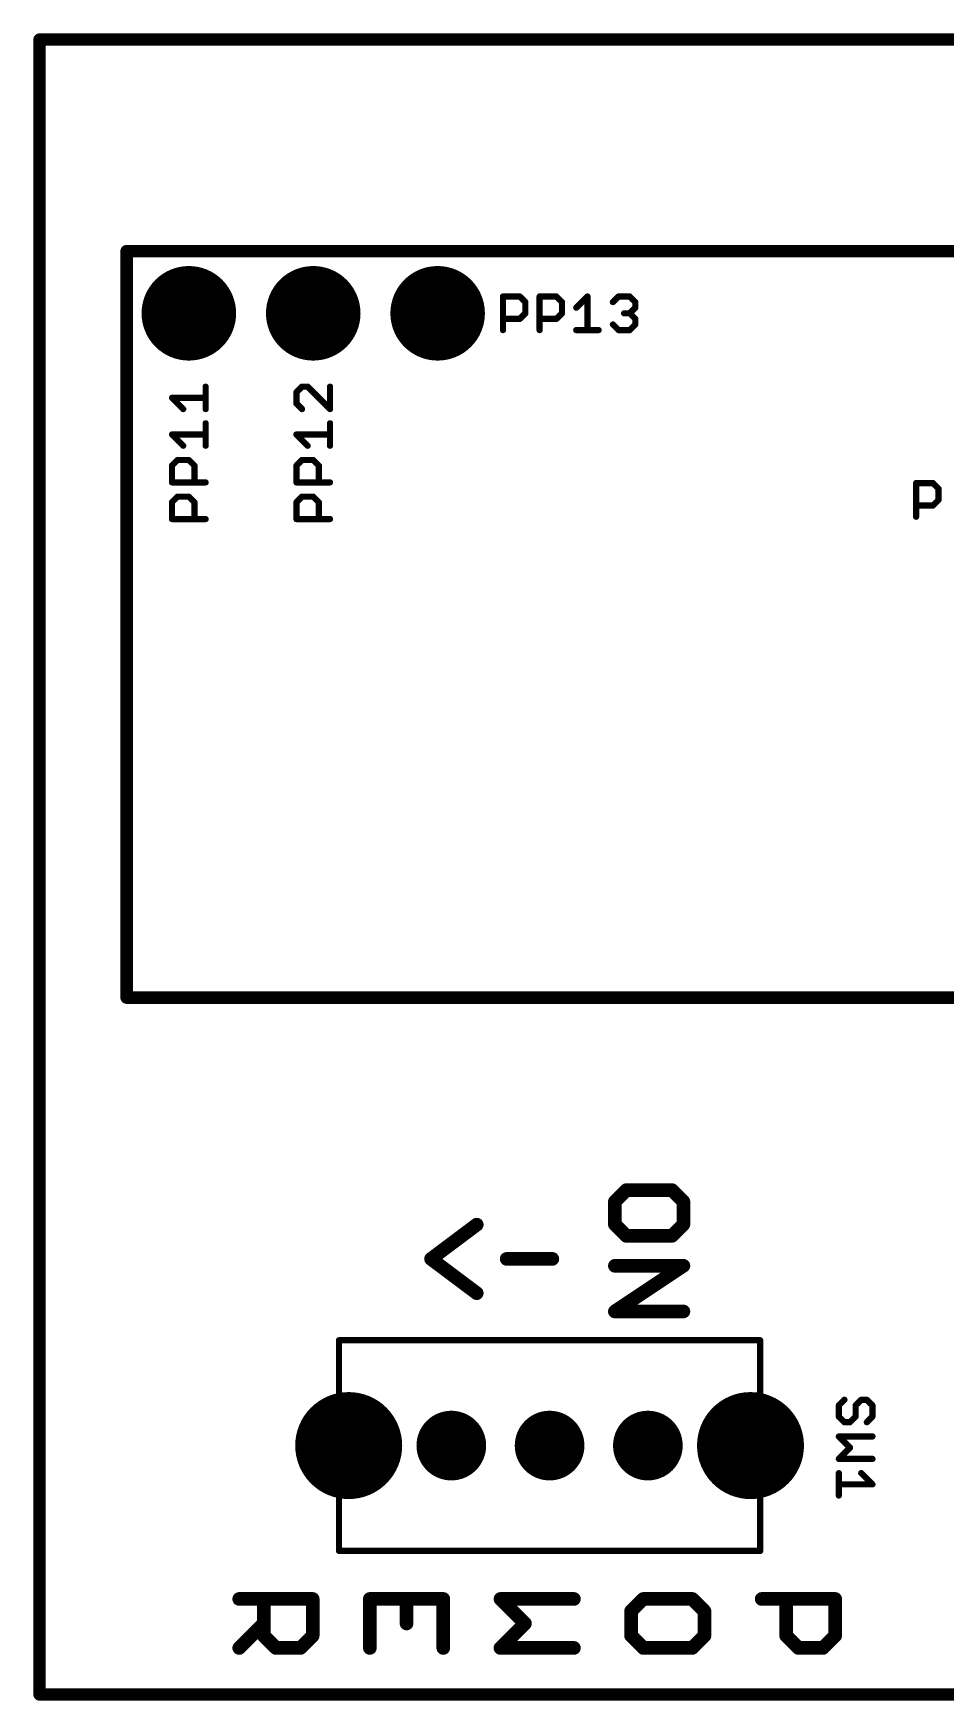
# Model space of a CAD drawing. Extents: x -0.1 to 39.8, y -0.1 to 33.9.
# Drawn here: x -0.13 to 18.5, y -0.13 to 33.91 of the extents above; entities that cross this region are included whole.
import ezdxf

# ---------------------------------------------------------------- set-up
doc = ezdxf.new("R2010")
doc.units = 0
for name, color, linetype in [('17', 82, 'CONTINUOUS'), ('20', 7, 'CONTINUOUS'), ('21', 253, 'CONTINUOUS'), ('23', 7, 'CONTINUOUS'), ('25', 253, 'CONTINUOUS'), ('44', 253, 'CONTINUOUS')]:
    doc.layers.add(name, color=color, linetype=linetype)

# ---------------------------------------------------------------- blocks, each defined once
blk = doc.blocks.new('ROUNDP')
at = {"const_width": 0.5}
blk.add_lwpolyline([(0, -0.25, 1), (0, 0.25, 1), (0, -0.25)], format="xyb", dxfattribs=at)

msp = doc.modelspace()

# ---------------------------------------------------------------- linework, layer by layer
at = {"layer": '20'}
for points, const_width in [([(0, 0), (0, 33.782)], 0.254), ([(0, 33.782), (39.624, 33.782)], 0.254), ([(11.9805, 10.2939), (11.7475, 10.0609)], 0.2794), ([(12.9127, 10.2939), (11.9805, 10.2939)], 0.2794), ([(13.1457, 10.0609), (12.9127, 10.2939)], 0.2794), ([(11.7475, 10.0609), (11.7475, 9.5948)], 0.2794), ([(13.1457, 9.5948), (13.1457, 10.0609)], 0.2794), ([(8.9262, 9.5897), (7.9941, 8.8906)], 0.2794), ([(11.7475, 9.5948), (11.9805, 9.3618)], 0.2794), ([(12.9127, 9.3618), (13.1457, 9.5948)], 0.2794), ([(11.9805, 9.3618), (12.9127, 9.3618)], 0.2794), ([(7.9941, 8.8906), (8.9262, 8.1915)], 0.2794), ([(9.5377, 8.8906), (10.4698, 8.8906)], 0.2794), ([(11.7475, 8.7503), (13.1457, 8.7503)], 0.2794), ([(13.1457, 8.7503), (11.7475, 7.8182)], 0.2794), ([(11.7475, 7.8182), (13.1457, 7.8182)], 0.2794), ([(39.624, 0), (0, 0)], 0.254)]:
    msp.add_lwpolyline(points, dxfattribs=dict(at, const_width=const_width))
for points, const_width in [([(0.0635, 33.782, 1), (-0.0635, 33.782)], 0.127), ([(0, 33.8455, 1), (0, 33.7185)], 0.127), ([(11.9805, 10.3638, 1), (11.9805, 10.2241)], 0.1397), ([(12.0299, 10.2445, 1), (11.9311, 10.3433)], 0.1397), ([(12.9621, 10.3433, 1), (12.8633, 10.2445)], 0.1397), ([(12.9127, 10.2241, 1), (12.9127, 10.3638)], 0.1397), ([(11.8174, 10.0609, 1), (11.6776, 10.0609)], 0.1397), ([(11.6981, 10.1103, 1), (11.7969, 10.0115)], 0.1397), ([(13.2155, 10.0609, 1), (13.0758, 10.0609)], 0.1397), ([(13.0963, 10.0115, 1), (13.1951, 10.1103)], 0.1397), ([(8.9681, 9.5338, 1), (8.8843, 9.6456)], 0.1397), ([(11.6776, 9.5948, 1), (11.8174, 9.5948)], 0.1397), ([(11.7969, 9.6442, 1), (11.6981, 9.5454)], 0.1397), ([(13.0758, 9.5948, 1), (13.2155, 9.5948)], 0.1397), ([(13.1951, 9.5454, 1), (13.0963, 9.6442)], 0.1397), ([(11.9805, 9.4316, 1), (11.9805, 9.2919)], 0.1397), ([(11.9311, 9.3124, 1), (12.0299, 9.4112)], 0.1397), ([(12.8633, 9.4112, 1), (12.9621, 9.3124)], 0.1397), ([(12.9127, 9.2919, 1), (12.9127, 9.4316)], 0.1397), ([(8.036, 8.9465, 1), (7.9522, 8.8347)], 0.1397), ([(7.9522, 8.9465, 1), (8.036, 8.8347)], 0.1397), ([(9.5377, 8.9604, 1), (9.5377, 8.8207)], 0.1397), ([(10.4698, 8.8207, 1), (10.4698, 8.9604)], 0.1397), ([(11.7475, 8.8202, 1), (11.7475, 8.6805)], 0.1397), ([(13.1844, 8.6922, 1), (13.1069, 8.8084)], 0.1397), ([(13.1457, 8.6805, 1), (13.1457, 8.8202)], 0.1397), ([(8.8843, 8.1356, 1), (8.9681, 8.2474)], 0.1397), ([(11.7475, 7.888, 1), (11.7475, 7.7483)], 0.1397), ([(11.7088, 7.8763, 1), (11.7862, 7.7601)], 0.1397), ([(13.1457, 7.7483, 1), (13.1457, 7.888)], 0.1397), ([(0, 0.0635, 1), (0, -0.0635)], 0.127), ([(-0.0635, 0, 1), (0.0635, 0)], 0.127)]:
    msp.add_lwpolyline(points, format="xyb", dxfattribs=dict(at, const_width=const_width))
at = {"layer": '21'}
for points, const_width in [([(1.778, 14.224), (1.778, 29.464)], 0.254), ([(1.778, 29.464), (29.718, 29.464)], 0.254), ([(17.8978, 24.0411), (17.8978, 24.7275)], 0.127), ([(17.8978, 24.7275), (18.241, 24.7275)], 0.127), ([(18.241, 24.7275), (18.3554, 24.6131)], 0.127), ([(18.3554, 24.6131), (18.3554, 24.3843)], 0.127), ([(18.241, 24.2699), (17.8978, 24.2699)], 0.127), ([(18.3554, 24.3843), (18.241, 24.2699)], 0.127), ([(29.718, 14.224), (1.778, 14.224)], 0.254), ([(14.714, 7.23), (6.114, 7.23)], 0.127), ([(6.114, 7.23), (6.114, 2.93)], 0.127), ([(14.714, 2.93), (14.714, 7.23)], 0.127), ([(6.114, 2.93), (14.714, 2.93)], 0.127), ([(4.0767, 1.9489), (5.5766, 1.9489)], 0.2794), ([(4.5767, 1.1989), (4.5767, 1.9489)], 0.2794), ([(5.5766, 1.9489), (5.5766, 1.1989)], 0.2794), ([(8.2436, 1.9489), (6.7437, 1.9489)], 0.2794), ([(6.7437, 1.9489), (6.7437, 0.949)], 0.2794), ([(7.4936, 1.9489), (7.4936, 1.4489)], 0.2794), ([(8.2436, 0.949), (8.2436, 1.9489)], 0.2794), ([(10.9106, 1.9489), (9.4107, 1.9489)], 0.2794), ([(9.4107, 1.9489), (9.9107, 1.4489)], 0.2794), ([(12.3277, 1.9489), (12.0777, 1.6989)], 0.2794), ([(13.3276, 1.9489), (12.3277, 1.9489)], 0.2794), ([(13.5776, 1.6989), (13.3276, 1.9489)], 0.2794), ([(14.7447, 1.9489), (16.2446, 1.9489)], 0.2794), ([(15.2447, 1.1989), (15.2447, 1.9489)], 0.2794), ([(16.2446, 1.9489), (16.2446, 1.1989)], 0.2794), ([(12.0777, 1.6989), (12.0777, 1.1989)], 0.2794), ([(13.5776, 1.1989), (13.5776, 1.6989)], 0.2794), ([(4.5767, 1.4489), (4.0767, 0.949)], 0.2794), ([(9.9107, 1.4489), (9.4107, 0.949)], 0.2794), ([(4.8266, 0.949), (4.5767, 1.1989)], 0.2794), ([(5.3266, 0.949), (4.8266, 0.949)], 0.2794), ([(5.5766, 1.1989), (5.3266, 0.949)], 0.2794), ([(9.4107, 0.949), (10.9106, 0.949)], 0.2794), ([(12.0777, 1.1989), (12.3277, 0.949)], 0.2794), ([(12.3277, 0.949), (13.3276, 0.949)], 0.2794), ([(13.3276, 0.949), (13.5776, 1.1989)], 0.2794), ([(15.4946, 0.949), (15.2447, 1.1989)], 0.2794), ([(15.9946, 0.949), (15.4946, 0.949)], 0.2794), ([(16.2446, 1.1989), (15.9946, 0.949)], 0.2794)]:
    msp.add_lwpolyline(points, dxfattribs=dict(at, const_width=const_width))
for points, const_width in [([(1.8415, 29.464, 1), (1.7145, 29.464)], 0.127), ([(1.778, 29.5275, 1), (1.778, 29.4005)], 0.127), ([(17.9296, 24.7275, 1), (17.8661, 24.7275)], 0.0635), ([(17.8978, 24.7592, 1), (17.8978, 24.6957)], 0.0635), ([(18.2635, 24.7499, 1), (18.2186, 24.705)], 0.0635), ([(18.241, 24.6957, 1), (18.241, 24.7592)], 0.0635), ([(18.3872, 24.6131, 1), (18.3237, 24.6131)], 0.0635), ([(18.333, 24.5906, 1), (18.3779, 24.6355)], 0.0635), ([(17.8978, 24.3016, 1), (17.8978, 24.2381)], 0.0635), ([(18.2186, 24.2923, 1), (18.2635, 24.2474)], 0.0635), ([(18.241, 24.2381, 1), (18.241, 24.3016)], 0.0635), ([(18.3237, 24.3843, 1), (18.3872, 24.3843)], 0.0635), ([(18.3779, 24.3618, 1), (18.333, 24.4067)], 0.0635), ([(17.8661, 24.0411, 1), (17.9296, 24.0411)], 0.0635), ([(1.778, 14.2875, 1), (1.778, 14.1605)], 0.127), ([(1.7145, 14.224, 1), (1.8415, 14.224)], 0.127), ([(6.114, 7.2618, 1), (6.114, 7.1983)], 0.0635), ([(6.1457, 7.23, 1), (6.0823, 7.23)], 0.0635), ([(14.7458, 7.23, 1), (14.6822, 7.23)], 0.0635), ([(14.714, 7.1983, 1), (14.714, 7.2618)], 0.0635), ([(6.114, 2.9618, 1), (6.114, 2.8982)], 0.0635), ([(6.0823, 2.93, 1), (6.1457, 2.93)], 0.0635), ([(14.6822, 2.93, 1), (14.7458, 2.93)], 0.0635), ([(14.714, 2.8982, 1), (14.714, 2.9618)], 0.0635), ([(4.0767, 2.0187, 1), (4.0767, 1.879)], 0.1397), ([(4.6465, 1.9489, 1), (4.5068, 1.9489)], 0.1397), ([(5.6464, 1.9489, 1), (5.5067, 1.9489)], 0.1397), ([(5.5766, 1.879, 1), (5.5766, 2.0187)], 0.1397), ([(6.7437, 2.0187, 1), (6.7437, 1.879)], 0.1397), ([(6.8136, 1.9489, 1), (6.6739, 1.9489)], 0.1397), ([(7.5635, 1.9489, 1), (7.4238, 1.9489)], 0.1397), ([(8.3134, 1.9489, 1), (8.1737, 1.9489)], 0.1397), ([(8.2436, 1.879, 1), (8.2436, 2.0187)], 0.1397), ([(9.4107, 2.0187, 1), (9.4107, 1.879)], 0.1397), ([(9.4601, 1.9983, 1), (9.3613, 1.8995)], 0.1397), ([(10.9106, 1.879, 1), (10.9106, 2.0187)], 0.1397), ([(12.3277, 2.0187, 1), (12.3277, 1.879)], 0.1397), ([(12.3771, 1.8995, 1), (12.2783, 1.9983)], 0.1397), ([(13.377, 1.9983, 1), (13.2782, 1.8995)], 0.1397), ([(13.3276, 1.879, 1), (13.3276, 2.0187)], 0.1397), ([(14.7447, 2.0187, 1), (14.7447, 1.879)], 0.1397), ([(15.3145, 1.9489, 1), (15.1748, 1.9489)], 0.1397), ([(16.3144, 1.9489, 1), (16.1747, 1.9489)], 0.1397), ([(16.2446, 1.879, 1), (16.2446, 2.0187)], 0.1397), ([(12.1476, 1.6989, 1), (12.0078, 1.6989)], 0.1397), ([(12.0283, 1.7483, 1), (12.1271, 1.6495)], 0.1397), ([(13.6474, 1.6989, 1), (13.5077, 1.6989)], 0.1397), ([(13.5282, 1.6495, 1), (13.627, 1.7483)], 0.1397), ([(4.6261, 1.3995, 1), (4.5273, 1.4983)], 0.1397), ([(7.4238, 1.4489, 1), (7.5635, 1.4489)], 0.1397), ([(9.9601, 1.3995, 1), (9.8613, 1.4983)], 0.1397), ([(9.8613, 1.3995, 1), (9.9601, 1.4983)], 0.1397), ([(4.0273, 0.9984, 1), (4.1261, 0.8996)], 0.1397), ([(4.6261, 1.2483, 1), (4.5273, 1.1495)], 0.1397), ([(4.5068, 1.1989, 1), (4.6465, 1.1989)], 0.1397), ([(4.8266, 1.0188, 1), (4.8266, 0.8791)], 0.1397), ([(4.7772, 0.8996, 1), (4.876, 0.9984)], 0.1397), ([(5.2772, 0.9984, 1), (5.376, 0.8996)], 0.1397), ([(5.3266, 0.8791, 1), (5.3266, 1.0188)], 0.1397), ([(5.5067, 1.1989, 1), (5.6464, 1.1989)], 0.1397), ([(5.626, 1.1495, 1), (5.5272, 1.2483)], 0.1397), ([(9.4107, 1.0188, 1), (9.4107, 0.8791)], 0.1397), ([(9.3613, 0.9984, 1), (9.4601, 0.8996)], 0.1397), ([(10.9106, 0.8791, 1), (10.9106, 1.0188)], 0.1397), ([(12.0078, 1.1989, 1), (12.1476, 1.1989)], 0.1397), ([(12.1271, 1.2483, 1), (12.0283, 1.1495)], 0.1397), ([(12.3277, 1.0188, 1), (12.3277, 0.8791)], 0.1397), ([(12.2783, 0.8996, 1), (12.3771, 0.9984)], 0.1397), ([(13.2782, 0.9984, 1), (13.377, 0.8996)], 0.1397), ([(13.3276, 0.8791, 1), (13.3276, 1.0188)], 0.1397), ([(13.5077, 1.1989, 1), (13.6474, 1.1989)], 0.1397), ([(13.627, 1.1495, 1), (13.5282, 1.2483)], 0.1397), ([(15.1748, 1.1989, 1), (15.3145, 1.1989)], 0.1397), ([(15.2941, 1.2483, 1), (15.1953, 1.1495)], 0.1397), ([(15.4946, 1.0188, 1), (15.4946, 0.8791)], 0.1397), ([(15.4452, 0.8996, 1), (15.544, 0.9984)], 0.1397), ([(15.9452, 0.9984, 1), (16.044, 0.8996)], 0.1397), ([(15.9946, 0.8791, 1), (15.9946, 1.0188)], 0.1397), ([(16.1747, 1.1989, 1), (16.3144, 1.1989)], 0.1397), ([(16.294, 1.1495, 1), (16.1952, 1.2483)], 0.1397), ([(6.6739, 0.949, 1), (6.8136, 0.949)], 0.1397), ([(8.1737, 0.949, 1), (8.3134, 0.949)], 0.1397)]:
    msp.add_lwpolyline(points, format="xyb", dxfattribs=dict(at, const_width=const_width))
at = {"layer": '23'}
for p in [(3.048, 28.194), (5.588, 28.194), (8.128, 28.194), (10.414, 5.08)]:
    msp.add_point(p, dxfattribs=at)
at = {"layer": '25', "const_width": 0.127}
for points in [[(9.4615, 27.8511), (9.4615, 28.5375)], [(9.4615, 28.5375), (9.8047, 28.5375)], [(9.8047, 28.5375), (9.9191, 28.4231)], [(10.2099, 27.8511), (10.2099, 28.5375)], [(10.2099, 28.5375), (10.5531, 28.5375)], [(10.5531, 28.5375), (10.6675, 28.4231)], [(10.9583, 28.3087), (11.1871, 28.5375)], [(11.1871, 28.5375), (11.1871, 27.8511)], [(11.7067, 28.4231), (11.8211, 28.5375)], [(11.8211, 28.5375), (12.0499, 28.5375)], [(12.0499, 28.5375), (12.1643, 28.4231)], [(9.9191, 28.1943), (9.8047, 28.0799)], [(9.9191, 28.4231), (9.9191, 28.1943)], [(10.6675, 28.1943), (10.5531, 28.0799)], [(10.6675, 28.4231), (10.6675, 28.1943)], [(12.0499, 28.1943), (11.9355, 28.1943)], [(12.1643, 28.3087), (12.0499, 28.1943)], [(12.0499, 28.1943), (12.1643, 28.0799)], [(12.1643, 28.4231), (12.1643, 28.3087)], [(9.8047, 28.0799), (9.4615, 28.0799)], [(10.5531, 28.0799), (10.2099, 28.0799)], [(10.9583, 27.8511), (11.4159, 27.8511)], [(11.8211, 27.8511), (11.7067, 27.9655)], [(12.0499, 27.8511), (11.8211, 27.8511)], [(12.1643, 27.9655), (12.0499, 27.8511)], [(12.1643, 28.0799), (12.1643, 27.9655)], [(3.3909, 26.2391), (3.3909, 26.6967)], [(5.3589, 26.6967), (5.2445, 26.5823)], [(5.2445, 26.5823), (5.2445, 26.3535)], [(5.4733, 26.6967), (5.3589, 26.6967)], [(5.9309, 26.2391), (5.4733, 26.6967)], [(5.9309, 26.6967), (5.9309, 26.2391)], [(2.9333, 26.2391), (2.7045, 26.4679)], [(2.7045, 26.4679), (3.3909, 26.4679)], [(5.2445, 26.3535), (5.3589, 26.2391)], [(3.3909, 25.4907), (3.3909, 25.9483)], [(5.9309, 25.4907), (5.9309, 25.9483)], [(2.9333, 25.4907), (2.7045, 25.7195)], [(2.7045, 25.7195), (3.3909, 25.7195)], [(5.4733, 25.4907), (5.2445, 25.7195)], [(5.2445, 25.7195), (5.9309, 25.7195)], [(2.7045, 25.0854), (2.8189, 25.1998)], [(2.8189, 25.1998), (3.0477, 25.1998)], [(3.0477, 25.1998), (3.1621, 25.0854)], [(5.2445, 25.0854), (5.3589, 25.1998)], [(5.3589, 25.1998), (5.5877, 25.1998)], [(5.5877, 25.1998), (5.7021, 25.0854)], [(2.7045, 24.7423), (2.7045, 25.0854)], [(3.1621, 25.0854), (3.1621, 24.7423)], [(5.2445, 24.7423), (5.2445, 25.0854)], [(5.7021, 25.0854), (5.7021, 24.7423)], [(3.3909, 24.7423), (2.7045, 24.7423)], [(2.7045, 24.337), (2.8189, 24.4514)], [(2.8189, 24.4514), (3.0477, 24.4514)], [(3.0477, 24.4514), (3.1621, 24.337)], [(5.9309, 24.7423), (5.2445, 24.7423)], [(5.2445, 24.337), (5.3589, 24.4514)], [(5.3589, 24.4514), (5.5877, 24.4514)], [(5.5877, 24.4514), (5.7021, 24.337)], [(2.7045, 23.9938), (2.7045, 24.337)], [(3.1621, 24.337), (3.1621, 23.9938)], [(5.2445, 23.9938), (5.2445, 24.337)], [(5.7021, 24.337), (5.7021, 23.9938)], [(3.3909, 23.9938), (2.7045, 23.9938)], [(5.9309, 23.9938), (5.2445, 23.9938)], [(16.3195, 5.9001), (16.4339, 6.0145)], [(16.3195, 5.6713), (16.3195, 5.9001)], [(16.7771, 6.0145), (16.6627, 5.9001)], [(16.6627, 5.9001), (16.6627, 5.6713)], [(16.8915, 6.0145), (16.7771, 6.0145)], [(17.0059, 5.9001), (16.8915, 6.0145)], [(17.0059, 5.6713), (17.0059, 5.9001)], [(16.4339, 5.5569), (16.3195, 5.6713)], [(16.5483, 5.5569), (16.4339, 5.5569)], [(16.6627, 5.6713), (16.5483, 5.5569)], [(16.8915, 5.5569), (17.0059, 5.6713)], [(17.0059, 5.2661), (16.3195, 5.2661)], [(16.3195, 5.2661), (16.5483, 5.0373)], [(16.5483, 5.0373), (16.3195, 4.8085)], [(16.3195, 4.8085), (17.0059, 4.8085)], [(16.3195, 4.5177), (16.3195, 4.0601)], [(16.7771, 4.5177), (17.0059, 4.2889)], [(17.0059, 4.2889), (16.3195, 4.2889)]]:
    msp.add_lwpolyline(points, dxfattribs=at)
at = {"layer": '25', "const_width": 0.0635}
for points in [[(9.4933, 28.5375, 1), (9.4298, 28.5375)], [(9.4615, 28.5692, 1), (9.4615, 28.5057)], [(9.8271, 28.5599, 1), (9.7822, 28.515)], [(9.8047, 28.5057, 1), (9.8047, 28.5692)], [(10.2417, 28.5375, 1), (10.1782, 28.5375)], [(10.2099, 28.5692, 1), (10.2099, 28.5057)], [(10.5756, 28.5599, 1), (10.5307, 28.515)], [(10.5531, 28.5057, 1), (10.5531, 28.5692)], [(11.2189, 28.5375, 1), (11.1554, 28.5375)], [(11.2096, 28.515, 1), (11.1647, 28.5599)], [(11.8211, 28.5692, 1), (11.8211, 28.5057)], [(11.8436, 28.515, 1), (11.7987, 28.5599)], [(12.0724, 28.5599, 1), (12.0275, 28.515)], [(12.0499, 28.5057, 1), (12.0499, 28.5692)], [(9.9508, 28.4231, 1), (9.8873, 28.4231)], [(9.8966, 28.4006, 1), (9.9415, 28.4455)], [(9.9415, 28.1718, 1), (9.8966, 28.2167)], [(10.6993, 28.4231, 1), (10.6358, 28.4231)], [(10.6451, 28.4006, 1), (10.69, 28.4455)], [(10.69, 28.1718, 1), (10.6451, 28.2167)], [(10.9359, 28.3311, 1), (10.9808, 28.2862)], [(11.6843, 28.4455, 1), (11.7292, 28.4006)], [(11.9355, 28.226, 1), (11.9355, 28.1625)], [(12.0724, 28.2167, 1), (12.0275, 28.1718)], [(12.0499, 28.1625, 1), (12.0499, 28.226)], [(12.1961, 28.4231, 1), (12.1326, 28.4231)], [(12.1326, 28.3087, 1), (12.1961, 28.3087)], [(12.1419, 28.4006, 1), (12.1868, 28.4455)], [(12.1868, 28.2862, 1), (12.1419, 28.3311)], [(9.4615, 28.1116, 1), (9.4615, 28.0481)], [(9.7822, 28.1023, 1), (9.8271, 28.0574)], [(9.8047, 28.0481, 1), (9.8047, 28.1116)], [(9.8873, 28.1943, 1), (9.9508, 28.1943)], [(10.2099, 28.1116, 1), (10.2099, 28.0481)], [(10.5307, 28.1023, 1), (10.5756, 28.0574)], [(10.5531, 28.0481, 1), (10.5531, 28.1116)], [(10.6358, 28.1943, 1), (10.6993, 28.1943)], [(10.9583, 27.8829, 1), (10.9583, 27.8194)], [(11.4159, 27.8194, 1), (11.4159, 27.8829)], [(11.7292, 27.9879, 1), (11.6843, 27.943)], [(11.8211, 27.8829, 1), (11.8211, 27.8194)], [(12.0275, 28.2167, 1), (12.0724, 28.1718)], [(12.0499, 27.8194, 1), (12.0499, 27.8829)], [(12.1961, 28.0799, 1), (12.1326, 28.0799)], [(12.1326, 27.9655, 1), (12.1961, 27.9655)], [(12.1419, 28.0574, 1), (12.1868, 28.1023)], [(12.1868, 27.943, 1), (12.1419, 27.9879)], [(9.4298, 27.8511, 1), (9.4933, 27.8511)], [(10.1782, 27.8511, 1), (10.2417, 27.8511)], [(11.1554, 27.8511, 1), (11.2189, 27.8511)], [(11.7987, 27.8286, 1), (11.8436, 27.8736)], [(12.0275, 27.8736, 1), (12.0724, 27.8286)], [(3.4227, 26.6967, 1), (3.3592, 26.6967)], [(5.2763, 26.5823, 1), (5.2128, 26.5823)], [(5.2221, 26.6047, 1), (5.267, 26.5598)], [(5.3589, 26.7284, 1), (5.3589, 26.6649)], [(5.3814, 26.6742, 1), (5.3365, 26.7191)], [(5.4958, 26.7191, 1), (5.4509, 26.6742)], [(5.4733, 26.6649, 1), (5.4733, 26.7284)], [(5.9627, 26.6967, 1), (5.8992, 26.6967)], [(2.7045, 26.4996, 1), (2.7045, 26.4361)], [(2.727, 26.4903, 1), (2.6821, 26.4454)], [(2.9109, 26.2166, 1), (2.9558, 26.2615)], [(3.3592, 26.2391, 1), (3.4227, 26.2391)], [(3.3909, 26.4361, 1), (3.3909, 26.4996)], [(5.2128, 26.3535, 1), (5.2763, 26.3535)], [(5.267, 26.3759, 1), (5.2221, 26.331)], [(5.3365, 26.2166, 1), (5.3814, 26.2615)], [(5.8992, 26.2391, 1), (5.9627, 26.2391)], [(5.9084, 26.2166, 1), (5.9534, 26.2615)], [(3.4227, 25.9483, 1), (3.3592, 25.9483)], [(5.9627, 25.9483, 1), (5.8992, 25.9483)], [(2.7045, 25.7512, 1), (2.7045, 25.6877)], [(2.727, 25.7419, 1), (2.6821, 25.697)], [(2.9109, 25.4682, 1), (2.9558, 25.5131)], [(3.3909, 25.6877, 1), (3.3909, 25.7512)], [(5.2445, 25.7512, 1), (5.2445, 25.6877)], [(5.267, 25.7419, 1), (5.2221, 25.697)], [(5.4509, 25.4682, 1), (5.4958, 25.5131)], [(5.9309, 25.6877, 1), (5.9309, 25.7512)], [(2.8189, 25.2316, 1), (2.8189, 25.1681)], [(2.8414, 25.1774, 1), (2.7965, 25.2223)], [(3.0702, 25.2223, 1), (3.0253, 25.1774)], [(3.0477, 25.1681, 1), (3.0477, 25.2316)], [(3.3592, 25.4907, 1), (3.4227, 25.4907)], [(5.3589, 25.2316, 1), (5.3589, 25.1681)], [(5.3814, 25.1774, 1), (5.3365, 25.2223)], [(5.6102, 25.2223, 1), (5.5653, 25.1774)], [(5.5877, 25.1681, 1), (5.5877, 25.2316)], [(5.8992, 25.4907, 1), (5.9627, 25.4907)], [(2.7363, 25.0854, 1), (2.6728, 25.0854)], [(2.6821, 25.1079, 1), (2.727, 25.063)], [(3.1939, 25.0854, 1), (3.1304, 25.0854)], [(3.1397, 25.063, 1), (3.1846, 25.1079)], [(5.2763, 25.0854, 1), (5.2128, 25.0854)], [(5.2221, 25.1079, 1), (5.267, 25.063)], [(5.7339, 25.0854, 1), (5.6704, 25.0854)], [(5.6797, 25.063, 1), (5.7246, 25.1079)], [(2.7045, 24.774, 1), (2.7045, 24.7105)], [(2.6728, 24.7423, 1), (2.7363, 24.7423)], [(2.8189, 24.4832, 1), (2.8189, 24.4197)], [(2.8414, 24.429, 1), (2.7965, 24.4739)], [(3.0702, 24.4739, 1), (3.0253, 24.429)], [(3.0477, 24.4197, 1), (3.0477, 24.4832)], [(3.1304, 24.7423, 1), (3.1939, 24.7423)], [(3.3909, 24.7105, 1), (3.3909, 24.774)], [(5.2445, 24.774, 1), (5.2445, 24.7105)], [(5.2128, 24.7423, 1), (5.2763, 24.7423)], [(5.3589, 24.4832, 1), (5.3589, 24.4197)], [(5.3814, 24.429, 1), (5.3365, 24.4739)], [(5.6102, 24.4739, 1), (5.5653, 24.429)], [(5.5877, 24.4197, 1), (5.5877, 24.4832)], [(5.6704, 24.7423, 1), (5.7339, 24.7423)], [(5.9309, 24.7105, 1), (5.9309, 24.774)], [(2.7363, 24.337, 1), (2.6728, 24.337)], [(2.6821, 24.3595, 1), (2.727, 24.3146)], [(3.1939, 24.337, 1), (3.1304, 24.337)], [(3.1397, 24.3146, 1), (3.1846, 24.3595)], [(5.2763, 24.337, 1), (5.2128, 24.337)], [(5.2221, 24.3595, 1), (5.267, 24.3146)], [(5.7339, 24.337, 1), (5.6704, 24.337)], [(5.6797, 24.3146, 1), (5.7246, 24.3595)], [(2.7045, 24.0256, 1), (2.7045, 23.9621)], [(2.6728, 23.9938, 1), (2.7363, 23.9938)], [(3.1304, 23.9938, 1), (3.1939, 23.9938)], [(3.3909, 23.9621, 1), (3.3909, 24.0256)], [(5.2445, 24.0256, 1), (5.2445, 23.9621)], [(5.2128, 23.9938, 1), (5.2763, 23.9938)], [(5.6704, 23.9938, 1), (5.7339, 23.9938)], [(5.9309, 23.9621, 1), (5.9309, 24.0256)], [(16.297, 5.9226, 1), (16.342, 5.8777)], [(16.3513, 5.9001, 1), (16.2878, 5.9001)], [(16.4563, 5.992, 1), (16.4114, 6.037)], [(16.6944, 5.9001, 1), (16.6309, 5.9001)], [(16.6402, 5.9226, 1), (16.6851, 5.8777)], [(16.7771, 6.0462, 1), (16.7771, 5.9828)], [(16.7995, 5.992, 1), (16.7546, 6.037)], [(16.9139, 6.037, 1), (16.869, 5.992)], [(16.8915, 5.9828, 1), (16.8915, 6.0462)], [(17.0376, 5.9001, 1), (16.9741, 5.9001)], [(16.9834, 5.8777, 1), (17.0283, 5.9226)], [(16.342, 5.6938, 1), (16.297, 5.6489)], [(16.2878, 5.6713, 1), (16.3513, 5.6713)], [(16.4339, 5.5887, 1), (16.4339, 5.5252)], [(16.4114, 5.5345, 1), (16.4563, 5.5794)], [(16.5258, 5.5794, 1), (16.5707, 5.5345)], [(16.5483, 5.5252, 1), (16.5483, 5.5887)], [(16.6309, 5.6713, 1), (16.6944, 5.6713)], [(16.6851, 5.6489, 1), (16.6402, 5.6938)], [(16.869, 5.5794, 1), (16.9139, 5.5345)], [(16.9741, 5.6713, 1), (17.0376, 5.6713)], [(17.0283, 5.6489, 1), (16.9834, 5.6938)], [(16.342, 5.2885, 1), (16.297, 5.2436)], [(16.3195, 5.2978, 1), (16.3195, 5.2343)], [(17.0059, 5.2343, 1), (17.0059, 5.2978)], [(16.3195, 4.8402, 1), (16.3195, 4.7767)], [(16.297, 4.8309, 1), (16.342, 4.786)], [(16.5707, 5.0148, 1), (16.5258, 5.0597)], [(16.5258, 5.0148, 1), (16.5707, 5.0597)], [(17.0059, 4.7767, 1), (17.0059, 4.8402)], [(16.3513, 4.5177, 1), (16.2878, 4.5177)], [(16.7995, 4.5401, 1), (16.7546, 4.4952)], [(16.3195, 4.3206, 1), (16.3195, 4.2571)], [(16.2878, 4.0601, 1), (16.3513, 4.0601)], [(16.9834, 4.2664, 1), (17.0283, 4.3113)], [(17.0059, 4.2571, 1), (17.0059, 4.3206)]]:
    msp.add_lwpolyline(points, format="xyb", dxfattribs=at)
at = {"layer": '44'}
for centre, radius in [((3.048, 28.194), 0.254), ((5.588, 28.194), 0.254), ((8.128, 28.194), 0.254), ((6.3119, 5.08), 0.75), ((14.5161, 5.08), 0.75), ((8.4074, 5.08), 0.4), ((10.414, 5.08), 0.4), ((12.4206, 5.08), 0.4)]:
    msp.add_circle(centre, radius, dxfattribs=at)

# ---------------------------------------------------------------- block references
at = {"layer": '17'}
for p, xscale, yscale, rotation in [((3.048, 28.194), 1.9304, 1.9304, 270), ((3.048, 28.194), 1.9304, 1.9304, 270), ((5.588, 28.194), 1.9304, 1.9304, 270), ((5.588, 28.194), 1.9304, 1.9304, 270), ((6.3119, 5.08), 2.1844, 2.1844, 180), ((6.3119, 5.08), 2.1844, 2.1844, 180), ((14.5161, 5.08), 2.1844, 2.1844, 180), ((14.5161, 5.08), 2.1844, 2.1844, 180), ((8.4074, 5.08), 1.4224, 1.4224, 180), ((8.4074, 5.08), 1.4224, 1.4224, 180), ((10.414, 5.08), 1.4224, 1.4224, 180), ((10.414, 5.08), 1.4224, 1.4224, 180), ((12.4206, 5.08), 1.4224, 1.4224, 180), ((12.4206, 5.08), 1.4224, 1.4224, 180)]:
    msp.add_blockref('ROUNDP', p, dxfattribs=dict(at, xscale=xscale, yscale=yscale, rotation=rotation))
at = {"layer": '17', "xscale": 1.9304, "yscale": 1.9304}
msp.add_blockref('ROUNDP', (8.128, 28.194), dxfattribs=at)
msp.add_blockref('ROUNDP', (8.128, 28.194), dxfattribs=at)

doc.saveas('drawing.dxf')
